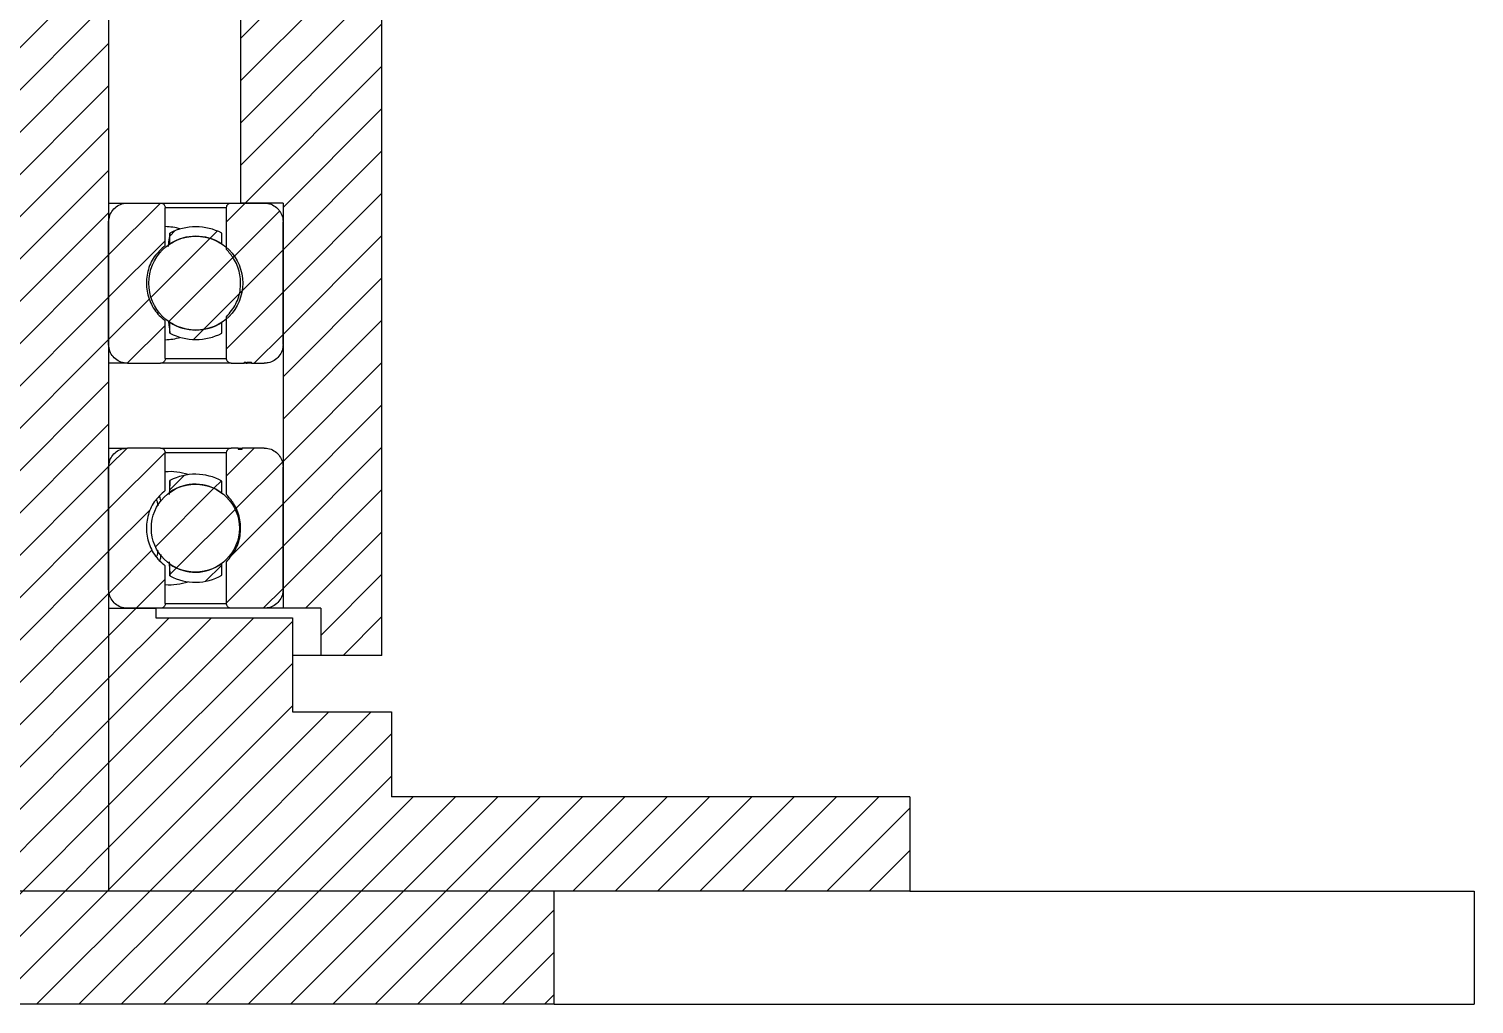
# Model space of a CAD drawing. Header units: millimetres. Extents: x -816 to 2660, y 734 to 4049.
# Drawn here: x 1000.9 to 1154.2, y 2747.7 to 2851.2 of the extents above; entities that cross this region are included whole.
import ezdxf

# ---------------------------------------------------------------- set-up
doc = ezdxf.new("R2010")
doc.units = ezdxf.units.MM
pattern_1 = [(45, (17.594, -773.2626), (-2.245064, 2.245064), [])]

msp = doc.modelspace()

# ---------------------------------------------------------------- hatches: boundary and pattern name
at = {"linetype": 'Continuous', "lineweight": 18}
h = msp.add_hatch(dxfattribs=at)
h.set_pattern_fill('ANSI31', color=2, style=0)
h.set_pattern_definition(pattern_1)
h.paths.add_polyline_path([(974.31, 2759.73), (1009.31, 2759.73), (1009.31, 2935.73), (999.81, 2935.73), (999.81, 2895.73), (983.81, 2895.73), (983.81, 2935.73), (974.31, 2935.73)], flags=0)
h = msp.add_hatch(dxfattribs=at)
h.set_pattern_fill('ANSI31', style=0)
h.set_pattern_definition(pattern_1)
h.paths.add_polyline_path([(1023.31, 2832.73), (1027.81, 2832.73), (1027.81, 2789.73), (1031.81, 2789.73), (1031.81, 2784.73), (1038.31, 2784.73), (1038.31, 2854.73), (1035.31, 2854.73), (1035.31, 2904.73), (1027.81, 2904.73), (1027.81, 2861.73), (1023.31, 2861.73)], flags=0)
h = msp.add_hatch(dxfattribs=at)
h.set_pattern_fill('ANSI31', style=0)
h.set_pattern_definition(pattern_1)
edge = h.paths.add_edge_path(flags=0)
edge.add_line((1009.31, 2830.73), (1009.31, 2817.73))
edge.add_spline(control_points=[(1009.31, 2817.73), (1009.31, 2817.49), (1009.36, 2817.24), (1009.45, 2817.01), (1009.53, 2816.8), (1009.65, 2816.6), (1009.8, 2816.43), (1009.94, 2816.26), (1010.12, 2816.11), (1010.31, 2816), (1010.51, 2815.89), (1010.72, 2815.81), (1010.94, 2815.77), (1011.06, 2815.75), (1011.19, 2815.73), (1011.31, 2815.73)], knot_values=[0, 0, 0, 0, 0.000738, 0.000738, 0.000738, 0.001407, 0.001407, 0.001407, 0.002077, 0.002077, 0.002077, 0.002746, 0.002746, 0.002746, 0.003119, 0.003119, 0.003119, 0.003119], weights=[1, 1, 1, 1, 1, 1, 1, 1, 1, 1, 1, 1, 1, 1, 1, 1], degree=3, periodic=0)
edge.add_line((1011.31, 2815.73), (1014.81, 2815.73))
edge.add_spline(control_points=[(1014.81, 2815.73), (1014.86, 2815.73), (1014.91, 2815.74), (1014.95, 2815.75), (1015, 2815.77), (1015.05, 2815.79), (1015.1, 2815.82), (1015.15, 2815.86), (1015.19, 2815.9), (1015.22, 2815.94), (1015.25, 2815.99), (1015.28, 2816.04), (1015.29, 2816.09), (1015.31, 2816.14), (1015.31, 2816.19), (1015.31, 2816.23)], knot_values=[0.000813, 0.000813, 0.000813, 0.000813, 0.00095, 0.00095, 0.00095, 0.001119, 0.001119, 0.001119, 0.001289, 0.001289, 0.001289, 0.001458, 0.001458, 0.001458, 0.001602, 0.001602, 0.001602, 0.001602], weights=[1, 1, 1, 1, 1, 1, 1, 1, 1, 1, 1, 1, 1, 1, 1, 1], degree=3, periodic=0)
edge.add_line((1015.31, 2816.23), (1015.31, 2820.23))
edge.add_spline(control_points=[(1015.31, 2820.23), (1015.09, 2820.4), (1014.88, 2820.59), (1014.69, 2820.79), (1014.3, 2821.2), (1013.98, 2821.67), (1013.75, 2822.18), (1013.52, 2822.7), (1013.38, 2823.25), (1013.33, 2823.81), (1013.29, 2824.37), (1013.33, 2824.94), (1013.47, 2825.48), (1013.61, 2826.02), (1013.85, 2826.55), (1014.16, 2827.02), (1014.47, 2827.48), (1014.87, 2827.9), (1015.31, 2828.23)], knot_values=[0, 0, 0, 0, 0.000838, 0.000838, 0.000838, 0.002535, 0.002535, 0.002535, 0.004232, 0.004232, 0.004232, 0.00593, 0.00593, 0.00593, 0.007627, 0.007627, 0.007627, 0.009323, 0.009323, 0.009323, 0.009323], weights=[1, 1, 1, 1, 1, 1, 1, 1, 1, 1, 1, 1, 1, 1, 1, 1, 1, 1, 1], degree=3, periodic=0)
edge.add_line((1015.31, 2828.23), (1015.31, 2832.23))
edge.add_spline(control_points=[(1015.31, 2832.23), (1015.31, 2832.26), (1015.31, 2832.29), (1015.31, 2832.31), (1015.3, 2832.37), (1015.28, 2832.42), (1015.25, 2832.47), (1015.23, 2832.52), (1015.19, 2832.56), (1015.15, 2832.6), (1015.11, 2832.64), (1015.06, 2832.67), (1015.01, 2832.69), (1014.96, 2832.72), (1014.9, 2832.73), (1014.85, 2832.73), (1014.84, 2832.73), (1014.83, 2832.73), (1014.81, 2832.73)], knot_values=[0.000025, 0.000025, 0.000025, 0.000025, 0.000103, 0.000103, 0.000103, 0.000272, 0.000272, 0.000272, 0.000442, 0.000442, 0.000442, 0.000611, 0.000611, 0.000611, 0.00078, 0.00078, 0.00078, 0.000813, 0.000813, 0.000813, 0.000813], weights=[1, 1, 1, 1, 1, 1, 1, 1, 1, 1, 1, 1, 1, 1, 1, 1, 1, 1, 1], degree=3, periodic=0)
edge.add_line((1014.81, 2832.73), (1011.31, 2832.73))
edge.add_spline(control_points=[(1011.31, 2832.73), (1011.17, 2832.73), (1011.02, 2832.72), (1010.88, 2832.68), (1010.66, 2832.64), (1010.44, 2832.55), (1010.25, 2832.43), (1010.06, 2832.31), (1009.89, 2832.16), (1009.75, 2831.98), (1009.61, 2831.81), (1009.5, 2831.61), (1009.43, 2831.4), (1009.35, 2831.18), (1009.31, 2830.96), (1009.31, 2830.73)], knot_values=[0.002307, 0.002307, 0.002307, 0.002307, 0.002746, 0.002746, 0.002746, 0.003416, 0.003416, 0.003416, 0.004085, 0.004085, 0.004085, 0.004755, 0.004755, 0.004755, 0.005424, 0.005424, 0.005424, 0.005424], weights=[1, 1, 1, 1, 1, 1, 1, 1, 1, 1, 1, 1, 1, 1, 1, 1], degree=3, periodic=0)
h = msp.add_hatch(dxfattribs=at)
h.set_pattern_fill('ANSI31', style=0)
h.set_pattern_definition(pattern_1)
edge = h.paths.add_edge_path(flags=0)
edge.add_spline(control_points=[(1022.31, 2832.73), (1022.27, 2832.73), (1022.22, 2832.73), (1022.18, 2832.71), (1022.13, 2832.7), (1022.07, 2832.68), (1022.03, 2832.64), (1021.98, 2832.61), (1021.94, 2832.57), (1021.91, 2832.53), (1021.88, 2832.48), (1021.85, 2832.43), (1021.83, 2832.37), (1021.82, 2832.33), (1021.81, 2832.28), (1021.81, 2832.23)], knot_values=[0.000813, 0.000813, 0.000813, 0.000813, 0.00095, 0.00095, 0.00095, 0.001119, 0.001119, 0.001119, 0.001289, 0.001289, 0.001289, 0.001458, 0.001458, 0.001458, 0.001602, 0.001602, 0.001602, 0.001602], weights=[1, 1, 1, 1, 1, 1, 1, 1, 1, 1, 1, 1, 1, 1, 1, 1], degree=3, periodic=0)
edge.add_line((1021.81, 2832.23), (1021.81, 2827.8))
edge.add_spline(control_points=[(1021.81, 2827.8), (1022.1, 2827.52), (1022.36, 2827.21), (1022.57, 2826.86), (1022.86, 2826.39), (1023.08, 2825.85), (1023.2, 2825.31), (1023.32, 2824.76), (1023.35, 2824.19), (1023.28, 2823.63), (1023.21, 2823.08), (1023.05, 2822.52), (1022.8, 2822.02), (1022.55, 2821.52), (1022.21, 2821.05), (1021.81, 2820.66)], knot_values=[0, 0, 0, 0, 0.001204, 0.001204, 0.001204, 0.002895, 0.002895, 0.002895, 0.004586, 0.004586, 0.004586, 0.006276, 0.006276, 0.006276, 0.007967, 0.007967, 0.007967, 0.007967], weights=[1, 1, 1, 1, 1, 1, 1, 1, 1, 1, 1, 1, 1, 1, 1, 1], degree=3, periodic=0)
edge.add_line((1021.81, 2820.66), (1021.81, 2816.23))
edge.add_spline(control_points=[(1021.81, 2816.23), (1021.81, 2816.21), (1021.82, 2816.18), (1021.82, 2816.16), (1021.83, 2816.1), (1021.85, 2816.05), (1021.87, 2816), (1021.9, 2815.95), (1021.94, 2815.9), (1021.98, 2815.86), (1022.02, 2815.83), (1022.07, 2815.8), (1022.12, 2815.77), (1022.17, 2815.75), (1022.23, 2815.74), (1022.28, 2815.73), (1022.29, 2815.73), (1022.3, 2815.73), (1022.31, 2815.73)], knot_values=[0.000025, 0.000025, 0.000025, 0.000025, 0.000103, 0.000103, 0.000103, 0.000272, 0.000272, 0.000272, 0.000442, 0.000442, 0.000442, 0.000611, 0.000611, 0.000611, 0.00078, 0.00078, 0.00078, 0.000813, 0.000813, 0.000813, 0.000813], weights=[1, 1, 1, 1, 1, 1, 1, 1, 1, 1, 1, 1, 1, 1, 1, 1, 1, 1, 1], degree=3, periodic=0)
edge.add_line((1022.31, 2815.73), (1023.7, 2815.73))
edge.add_line((1023.7, 2815.73), (1023.7, 2815.83))
edge.add_line((1023.7, 2815.83), (1023.89, 2815.83))
edge.add_line((1023.89, 2815.83), (1023.89, 2815.73))
edge.add_line((1023.89, 2815.73), (1023.99, 2815.73))
edge.add_line((1023.99, 2815.73), (1023.99, 2815.83))
edge.add_line((1023.99, 2815.83), (1024.46, 2815.83))
edge.add_line((1024.46, 2815.83), (1024.46, 2815.73))
edge.add_line((1024.46, 2815.73), (1025.81, 2815.73))
edge.add_spline(control_points=[(1025.81, 2815.73), (1025.96, 2815.73), (1026.11, 2815.75), (1026.25, 2815.78), (1026.47, 2815.83), (1026.69, 2815.92), (1026.87, 2816.04), (1027.06, 2816.16), (1027.24, 2816.31), (1027.38, 2816.48), (1027.52, 2816.66), (1027.63, 2816.86), (1027.7, 2817.07), (1027.78, 2817.28), (1027.81, 2817.51), (1027.81, 2817.73)], knot_values=[0.003165, 0.003165, 0.003165, 0.003165, 0.003612, 0.003612, 0.003612, 0.004292, 0.004292, 0.004292, 0.004973, 0.004973, 0.004973, 0.005653, 0.005653, 0.005653, 0.006333, 0.006333, 0.006333, 0.006333], weights=[1, 1, 1, 1, 1, 1, 1, 1, 1, 1, 1, 1, 1, 1, 1, 1], degree=3, periodic=0)
edge.add_line((1027.81, 2817.73), (1027.81, 2830.73))
edge.add_spline(control_points=[(1027.81, 2830.73), (1027.81, 2830.8), (1027.81, 2830.87), (1027.8, 2830.94), (1027.78, 2831.17), (1027.72, 2831.39), (1027.62, 2831.59), (1027.53, 2831.79), (1027.39, 2831.98), (1027.24, 2832.14), (1027.08, 2832.3), (1026.89, 2832.43), (1026.69, 2832.53), (1026.49, 2832.63), (1026.27, 2832.69), (1026.05, 2832.72), (1025.97, 2832.73), (1025.89, 2832.73), (1025.81, 2832.73)], knot_values=[0, 0, 0, 0, 0.000211, 0.000211, 0.000211, 0.000891, 0.000891, 0.000891, 0.001571, 0.001571, 0.001571, 0.002252, 0.002252, 0.002252, 0.002932, 0.002932, 0.002932, 0.003165, 0.003165, 0.003165, 0.003165], weights=[1, 1, 1, 1, 1, 1, 1, 1, 1, 1, 1, 1, 1, 1, 1, 1, 1, 1, 1], degree=3, periodic=0)
edge.add_line((1025.81, 2832.73), (1022.31, 2832.73))
h = msp.add_hatch(dxfattribs=at)
h.set_pattern_fill('ANSI31', style=0)
h.set_pattern_definition(pattern_1)
edge = h.paths.add_edge_path(flags=0)
edge.add_line((1015.81, 2829.55), (1015.81, 2828.39))
edge.add_arc((1018.56, 2824.23), 4.98, 56.4329, 123.466, ccw=False)
edge.add_line((1021.31, 2828.38), (1021.31, 2829.55))
edge.add_arc((1018.56, 2824.23), 5.98, 62.5998, 117.3213)
h = msp.add_hatch(dxfattribs=at)
h.set_pattern_fill('ANSI31', style=0)
h.set_pattern_definition(pattern_1)
edge = h.paths.add_edge_path(flags=0)
edge.add_arc((1018.56, 2824.23), 4.98, 0, 360)
h = msp.add_hatch(dxfattribs=at)
h.set_pattern_fill('ANSI31', style=0)
h.set_pattern_definition(pattern_1)
edge = h.paths.add_edge_path(flags=0)
edge.add_line((1021.31, 2818.92), (1021.31, 2820.08))
edge.add_arc((1018.56, 2824.23), 4.98, 236.534, 303.5671, ccw=False)
edge.add_line((1015.81, 2820.08), (1015.81, 2818.92))
edge.add_arc((1018.56, 2824.23), 5.98, 242.6787, 297.4002)
h = msp.add_hatch(dxfattribs=at)
h.set_pattern_fill('ANSI31', style=0)
h.set_pattern_definition(pattern_1)
edge = h.paths.add_edge_path(flags=0)
edge.add_line((1009.31, 2804.73), (1009.31, 2791.73))
edge.add_spline(control_points=[(1009.31, 2791.73), (1009.31, 2791.66), (1009.32, 2791.59), (1009.33, 2791.52), (1009.35, 2791.3), (1009.41, 2791.08), (1009.51, 2790.88), (1009.6, 2790.67), (1009.74, 2790.49), (1009.89, 2790.33), (1010.05, 2790.17), (1010.24, 2790.03), (1010.44, 2789.94), (1010.64, 2789.84), (1010.86, 2789.77), (1011.08, 2789.75), (1011.16, 2789.74), (1011.24, 2789.73), (1011.31, 2789.73)], knot_values=[0, 0, 0, 0, 0.000211, 0.000211, 0.000211, 0.000891, 0.000891, 0.000891, 0.001571, 0.001571, 0.001571, 0.002252, 0.002252, 0.002252, 0.002932, 0.002932, 0.002932, 0.003165, 0.003165, 0.003165, 0.003165], weights=[1, 1, 1, 1, 1, 1, 1, 1, 1, 1, 1, 1, 1, 1, 1, 1, 1, 1, 1], degree=3, periodic=0)
edge.add_line((1011.31, 2789.73), (1014.81, 2789.73))
edge.add_spline(control_points=[(1014.81, 2789.73), (1014.86, 2789.73), (1014.91, 2789.74), (1014.95, 2789.75), (1015, 2789.77), (1015.05, 2789.79), (1015.1, 2789.82), (1015.15, 2789.86), (1015.19, 2789.9), (1015.22, 2789.94), (1015.25, 2789.99), (1015.28, 2790.04), (1015.29, 2790.09), (1015.31, 2790.14), (1015.31, 2790.19), (1015.31, 2790.23)], knot_values=[0.000813, 0.000813, 0.000813, 0.000813, 0.00095, 0.00095, 0.00095, 0.001119, 0.001119, 0.001119, 0.001289, 0.001289, 0.001289, 0.001458, 0.001458, 0.001458, 0.001602, 0.001602, 0.001602, 0.001602], weights=[1, 1, 1, 1, 1, 1, 1, 1, 1, 1, 1, 1, 1, 1, 1, 1], degree=3, periodic=0)
edge.add_line((1015.31, 2790.23), (1015.31, 2794.23))
edge.add_spline(control_points=[(1015.31, 2794.23), (1015.09, 2794.4), (1014.88, 2794.59), (1014.69, 2794.79), (1014.3, 2795.2), (1013.98, 2795.67), (1013.75, 2796.18), (1013.52, 2796.7), (1013.38, 2797.25), (1013.33, 2797.81), (1013.29, 2798.37), (1013.33, 2798.94), (1013.47, 2799.48), (1013.61, 2800.02), (1013.85, 2800.55), (1014.16, 2801.02), (1014.47, 2801.48), (1014.87, 2801.9), (1015.31, 2802.23)], knot_values=[0, 0, 0, 0, 0.000838, 0.000838, 0.000838, 0.002535, 0.002535, 0.002535, 0.004232, 0.004232, 0.004232, 0.00593, 0.00593, 0.00593, 0.007627, 0.007627, 0.007627, 0.009323, 0.009323, 0.009323, 0.009323], weights=[1, 1, 1, 1, 1, 1, 1, 1, 1, 1, 1, 1, 1, 1, 1, 1, 1, 1, 1], degree=3, periodic=0)
edge.add_line((1015.31, 2802.23), (1015.31, 2806.23))
edge.add_spline(control_points=[(1015.31, 2806.23), (1015.31, 2806.26), (1015.31, 2806.29), (1015.31, 2806.31), (1015.3, 2806.37), (1015.28, 2806.42), (1015.25, 2806.47), (1015.23, 2806.52), (1015.19, 2806.56), (1015.15, 2806.6), (1015.11, 2806.64), (1015.06, 2806.67), (1015.01, 2806.69), (1014.96, 2806.72), (1014.9, 2806.73), (1014.85, 2806.73), (1014.84, 2806.73), (1014.83, 2806.73), (1014.81, 2806.73)], knot_values=[0.000025, 0.000025, 0.000025, 0.000025, 0.000103, 0.000103, 0.000103, 0.000272, 0.000272, 0.000272, 0.000442, 0.000442, 0.000442, 0.000611, 0.000611, 0.000611, 0.00078, 0.00078, 0.00078, 0.000813, 0.000813, 0.000813, 0.000813], weights=[1, 1, 1, 1, 1, 1, 1, 1, 1, 1, 1, 1, 1, 1, 1, 1, 1, 1, 1], degree=3, periodic=0)
edge.add_line((1014.81, 2806.73), (1011.31, 2806.73))
edge.add_spline(control_points=[(1011.31, 2806.73), (1011.17, 2806.73), (1011.02, 2806.72), (1010.88, 2806.68), (1010.66, 2806.64), (1010.44, 2806.55), (1010.25, 2806.43), (1010.06, 2806.31), (1009.89, 2806.16), (1009.75, 2805.98), (1009.61, 2805.81), (1009.5, 2805.61), (1009.43, 2805.4), (1009.35, 2805.18), (1009.31, 2804.96), (1009.31, 2804.73)], knot_values=[0.003165, 0.003165, 0.003165, 0.003165, 0.003612, 0.003612, 0.003612, 0.004292, 0.004292, 0.004292, 0.004973, 0.004973, 0.004973, 0.005653, 0.005653, 0.005653, 0.006333, 0.006333, 0.006333, 0.006333], weights=[1, 1, 1, 1, 1, 1, 1, 1, 1, 1, 1, 1, 1, 1, 1, 1], degree=3, periodic=0)
h = msp.add_hatch(dxfattribs=at)
h.set_pattern_fill('ANSI31', style=0)
h.set_pattern_definition(pattern_1)
edge = h.paths.add_edge_path(flags=0)
edge.add_spline(control_points=[(1021.81, 2790.23), (1021.81, 2790.21), (1021.82, 2790.18), (1021.82, 2790.16), (1021.83, 2790.1), (1021.85, 2790.05), (1021.87, 2790), (1021.9, 2789.95), (1021.94, 2789.9), (1021.98, 2789.86), (1022.02, 2789.83), (1022.07, 2789.8), (1022.12, 2789.77), (1022.17, 2789.75), (1022.23, 2789.74), (1022.28, 2789.73), (1022.29, 2789.73), (1022.3, 2789.73), (1022.31, 2789.73)], knot_values=[0.000025, 0.000025, 0.000025, 0.000025, 0.000103, 0.000103, 0.000103, 0.000272, 0.000272, 0.000272, 0.000442, 0.000442, 0.000442, 0.000611, 0.000611, 0.000611, 0.00078, 0.00078, 0.00078, 0.000813, 0.000813, 0.000813, 0.000813], weights=[1, 1, 1, 1, 1, 1, 1, 1, 1, 1, 1, 1, 1, 1, 1, 1, 1, 1, 1], degree=3, periodic=0)
edge.add_line((1022.31, 2789.73), (1025.81, 2789.73))
edge.add_spline(control_points=[(1025.81, 2789.73), (1025.96, 2789.73), (1026.11, 2789.75), (1026.25, 2789.78), (1026.47, 2789.83), (1026.69, 2789.92), (1026.87, 2790.04), (1027.06, 2790.16), (1027.24, 2790.31), (1027.38, 2790.48), (1027.52, 2790.66), (1027.63, 2790.86), (1027.7, 2791.07), (1027.78, 2791.28), (1027.81, 2791.51), (1027.81, 2791.73)], knot_values=[0.003165, 0.003165, 0.003165, 0.003165, 0.003612, 0.003612, 0.003612, 0.004292, 0.004292, 0.004292, 0.004973, 0.004973, 0.004973, 0.005653, 0.005653, 0.005653, 0.006333, 0.006333, 0.006333, 0.006333], weights=[1, 1, 1, 1, 1, 1, 1, 1, 1, 1, 1, 1, 1, 1, 1, 1], degree=3, periodic=0)
edge.add_line((1027.81, 2791.73), (1027.81, 2804.73))
edge.add_spline(control_points=[(1027.81, 2804.73), (1027.81, 2804.8), (1027.81, 2804.87), (1027.8, 2804.94), (1027.78, 2805.17), (1027.72, 2805.39), (1027.62, 2805.59), (1027.53, 2805.79), (1027.39, 2805.98), (1027.24, 2806.14), (1027.08, 2806.3), (1026.89, 2806.43), (1026.69, 2806.53), (1026.49, 2806.63), (1026.27, 2806.69), (1026.05, 2806.72), (1025.97, 2806.73), (1025.89, 2806.73), (1025.81, 2806.73)], knot_values=[0, 0, 0, 0, 0.000211, 0.000211, 0.000211, 0.000891, 0.000891, 0.000891, 0.001571, 0.001571, 0.001571, 0.002252, 0.002252, 0.002252, 0.002932, 0.002932, 0.002932, 0.003165, 0.003165, 0.003165, 0.003165], weights=[1, 1, 1, 1, 1, 1, 1, 1, 1, 1, 1, 1, 1, 1, 1, 1, 1, 1, 1], degree=3, periodic=0)
edge.add_line((1025.81, 2806.73), (1023.47, 2806.73))
edge.add_line((1023.47, 2806.73), (1023.47, 2806.63))
edge.add_line((1023.47, 2806.63), (1023.06, 2806.63))
edge.add_line((1023.06, 2806.63), (1023.06, 2806.73))
edge.add_line((1023.06, 2806.73), (1022.31, 2806.73))
edge.add_spline(control_points=[(1022.31, 2806.73), (1022.27, 2806.73), (1022.22, 2806.73), (1022.18, 2806.71), (1022.13, 2806.7), (1022.07, 2806.68), (1022.03, 2806.64), (1021.98, 2806.61), (1021.94, 2806.57), (1021.91, 2806.53), (1021.88, 2806.48), (1021.85, 2806.43), (1021.83, 2806.37), (1021.82, 2806.33), (1021.81, 2806.28), (1021.81, 2806.23)], knot_values=[0.000813, 0.000813, 0.000813, 0.000813, 0.00095, 0.00095, 0.00095, 0.001119, 0.001119, 0.001119, 0.001289, 0.001289, 0.001289, 0.001458, 0.001458, 0.001458, 0.001602, 0.001602, 0.001602, 0.001602], weights=[1, 1, 1, 1, 1, 1, 1, 1, 1, 1, 1, 1, 1, 1, 1, 1], degree=3, periodic=0)
edge.add_line((1021.81, 2806.23), (1021.81, 2801.8))
edge.add_spline(control_points=[(1021.81, 2801.8), (1022.1, 2801.52), (1022.36, 2801.21), (1022.57, 2800.86), (1022.86, 2800.39), (1023.08, 2799.85), (1023.2, 2799.31), (1023.32, 2798.76), (1023.35, 2798.19), (1023.28, 2797.63), (1023.21, 2797.08), (1023.05, 2796.52), (1022.8, 2796.02), (1022.55, 2795.52), (1022.21, 2795.05), (1021.81, 2794.66)], knot_values=[0, 0, 0, 0, 0.001204, 0.001204, 0.001204, 0.002895, 0.002895, 0.002895, 0.004586, 0.004586, 0.004586, 0.006276, 0.006276, 0.006276, 0.007967, 0.007967, 0.007967, 0.007967], weights=[1, 1, 1, 1, 1, 1, 1, 1, 1, 1, 1, 1, 1, 1, 1, 1], degree=3, periodic=0)
edge.add_line((1021.81, 2794.66), (1021.81, 2790.23))
h = msp.add_hatch(dxfattribs=at)
h.set_pattern_fill('ANSI31', style=0)
h.set_pattern_definition(pattern_1)
edge = h.paths.add_edge_path(flags=0)
edge.add_arc((1018.51, 2798.23), 4.67, 0, 360)
h = msp.add_hatch(dxfattribs=at)
h.set_pattern_fill('ANSI31', style=0)
h.set_pattern_definition(pattern_1)
edge = h.paths.add_edge_path(flags=0)
edge.add_line((1015.81, 2803.29), (1015.81, 2802.05))
edge.add_arc((1018.51, 2798.23), 4.67, 53.0289, 125.168, ccw=False)
edge.add_line((1021.31, 2801.97), (1021.31, 2803.23))
edge.add_arc((1018.51, 2798.23), 5.73, 60.6342, 118.0111)
h = msp.add_hatch(dxfattribs=at)
h.set_pattern_fill('ANSI31', style=0)
h.set_pattern_definition(pattern_1)
edge = h.paths.add_edge_path(flags=0)
edge.add_line((1021.31, 2793.24), (1021.31, 2794.5))
edge.add_arc((1018.51, 2798.23), 4.67, 234.832, 306.9711, ccw=False)
edge.add_line((1015.81, 2794.41), (1015.81, 2793.18))
edge.add_arc((1018.51, 2798.23), 5.73, 241.9889, 299.3658)
h = msp.add_hatch(dxfattribs=at)
h.set_pattern_fill('ANSI31', color=4, style=0)
h.set_pattern_definition(pattern_1)
h.paths.add_polyline_path([(1094.31, 2759.73), (1094.31, 2769.73), (1039.31, 2769.73), (1039.31, 2778.73), (1028.81, 2778.73), (1028.81, 2788.73), (1014.31, 2788.73), (1014.31, 2789.73), (1009.31, 2789.73), (1009.31, 2759.73)], flags=0)
h = msp.add_hatch(dxfattribs=at)
h.set_pattern_fill('ANSI31', style=0)
h.set_pattern_definition(pattern_1)
h.paths.add_polyline_path([(927.06, 2747.73), (1056.58, 2747.73), (1056.58, 2759.73), (927.06, 2759.73)], flags=0)

# ---------------------------------------------------------------- linework, layer by layer
at = {"color": 7, "linetype": 'Continuous', "lineweight": 25}
for p, q in [((1009.31, 2935.73), (1009.31, 2759.73)), ((1023.31, 2861.73), (1023.31, 2832.73)), ((1038.31, 2784.73), (1038.31, 2854.73)), ((1009.31, 2832.73), (1011.31, 2832.73)), ((1011.31, 2832.73), (1014.81, 2832.73)), ((1014.94, 2832.73), (1022.31, 2832.73)), ((1015.31, 2828.23), (1015.31, 2832.23)), ((1021.81, 2827.8), (1021.81, 2832.23)), ((1022.31, 2832.73), (1025.81, 2832.73)), ((1027.81, 2832.73), (1023.31, 2832.73)), ((1027.81, 2832.73), (1027.81, 2789.73)), ((1009.31, 2817.73), (1009.31, 2830.73)), ((1027.81, 2817.73), (1027.81, 2830.73)), ((1015.81, 2828.39), (1015.81, 2829.55)), ((1021.31, 2828.38), (1021.31, 2829.55)), ((1015.31, 2816.23), (1015.31, 2820.23)), ((1015.81, 2818.92), (1015.81, 2820.08)), ((1021.31, 2818.92), (1021.31, 2820.08)), ((1021.81, 2816.23), (1021.81, 2820.66)), ((1011.31, 2815.73), (1009.31, 2815.73)), ((1011.31, 2815.73), (1014.81, 2815.73)), ((1022.31, 2815.73), (1014.93, 2815.73)), ((1021.05, 2815.73), (1021.05, 2815.72)), ((1021.25, 2815.73), (1021.25, 2815.72)), ((1021.62, 2815.73), (1021.62, 2815.72)), ((1022.31, 2815.73), (1023.7, 2815.73)), ((1023.2, 2815.73), (1023.2, 2815.72)), ((1023.7, 2815.83), (1023.89, 2815.83)), ((1023.7, 2815.83), (1023.7, 2815.73)), ((1023.7, 2815.83), (1023.7, 2815.73)), ((1023.89, 2815.73), (1023.7, 2815.73)), ((1023.7, 2815.73), (1023.7, 2815.73)), ((1023.89, 2815.73), (1023.89, 2815.83)), ((1023.89, 2815.73), (1023.99, 2815.73)), ((1023.99, 2815.83), (1024.46, 2815.83)), ((1023.99, 2815.83), (1023.99, 2815.73)), ((1024.46, 2815.73), (1023.99, 2815.73)), ((1024.46, 2815.73), (1024.46, 2815.83)), ((1024.46, 2815.73), (1025.81, 2815.73)), ((1009.31, 2806.73), (1011.31, 2806.73)), ((1014.81, 2806.73), (1011.31, 2806.73)), ((1014.94, 2806.73), (1022.31, 2806.73)), ((1015.31, 2802.23), (1015.31, 2806.23)), ((1021.81, 2801.8), (1021.81, 2806.23)), ((1023.06, 2806.73), (1022.31, 2806.73)), ((1023.06, 2806.73), (1023.06, 2806.63)), ((1023.06, 2806.73), (1023.47, 2806.73)), ((1023.06, 2806.63), (1023.47, 2806.63)), ((1023.47, 2806.63), (1023.47, 2806.73)), ((1025.81, 2806.73), (1023.47, 2806.73)), ((1009.31, 2791.73), (1009.31, 2804.73)), ((1027.81, 2791.73), (1027.81, 2804.73)), ((1015.81, 2802.05), (1015.81, 2803.29)), ((1021.31, 2801.97), (1021.31, 2803.23)), ((1014.86, 2801.15), (1014.74, 2801.63)), ((1015.31, 2790.23), (1015.31, 2794.23)), ((1015.81, 2793.18), (1015.81, 2794.41)), ((1021.31, 2793.24), (1021.31, 2794.5)), ((1021.81, 2790.23), (1021.81, 2794.66)), ((1009.31, 2789.73), (1009.31, 2759.73)), ((1009.31, 2789.73), (1014.31, 2789.73)), ((1014.81, 2789.73), (1011.31, 2789.73)), ((1014.31, 2789.73), (1014.31, 2788.73)), ((1022.31, 2789.73), (1014.81, 2789.73)), ((1025.81, 2789.73), (1022.31, 2789.73)), ((1027.81, 2789.73), (1025.97, 2789.73)), ((1031.81, 2789.73), (1027.81, 2789.73)), ((1031.81, 2789.73), (1031.81, 2784.73)), ((1014.31, 2788.73), (1028.81, 2788.73)), ((1028.81, 2788.73), (1028.81, 2778.73)), ((1031.81, 2784.73), (1028.81, 2784.73)), ((1038.31, 2784.73), (1031.81, 2784.73)), ((1028.81, 2778.73), (1039.31, 2778.73)), ((1039.31, 2778.73), (1039.31, 2769.73)), ((1094.31, 2769.73), (1039.31, 2769.73)), ((1094.31, 2769.73), (1094.31, 2759.73)), ((1056.58, 2759.73), (927.06, 2759.73)), ((1009.31, 2759.73), (974.31, 2759.73)), ((1094.31, 2759.73), (1009.31, 2759.73)), ((1056.58, 2747.73), (1056.58, 2759.73)), ((1094.31, 2759.73), (1154.17, 2759.73)), ((1154.17, 2759.73), (1154.17, 2747.73)), ((1056.58, 2747.73), (927.06, 2747.73)), ((1056.58, 2747.73), (1154.17, 2747.73))]:
    msp.add_line(p, q, dxfattribs=at)
at = {"color": 8, "linetype": 'Continuous', "lineweight": 25}
for p, q in [((1021.81, 2832.23), (1015.36, 2832.23)), ((1015.31, 2816.23), (1021.81, 2816.23)), ((1021.81, 2806.23), (1015.31, 2806.23)), ((1015.31, 2790.23), (1021.81, 2790.23))]:
    msp.add_line(p, q, dxfattribs=at)
at = {"color": 7, "linetype": 'Continuous', "lineweight": 25}
for centre, radius in [((1018.56, 2824.23), 4.98), ((1018.51, 2798.23), 4.67)]:
    msp.add_circle(centre, radius, dxfattribs=at)
for centre, radius, start, end in [((1015.2, 2824.23), 6, 73.4383, 88.8951), ((1018.56, 2824.23), 5.98, 62.5998, 117.3213), ((1018.56, 2824.23), 4.98, 56.4329, 123.466), ((1018.56, 2824.23), 4.98, 236.534, 303.5671), ((1015.2, 2824.23), 6, 271.1049, 286.5617), ((1018.56, 2824.23), 5.98, 242.6787, 297.4002), ((1015.82, 2798.23), 6, 71.1921, 94.8342), ((1018.51, 2798.23), 5.73, 60.6342, 118.0111), ((1018.51, 2798.23), 4.67, 53.0289, 125.168), ((1018.51, 2798.23), 4.67, 234.832, 306.9711), ((1015.82, 2798.23), 6, 265.1658, 288.8079), ((1018.51, 2798.23), 5.73, 241.9889, 299.3658)]:
    msp.add_arc(centre, radius, start, end, dxfattribs=at)
for points, knots in [([(1009.31, 2830.73), (1009.34, 2830.96), (1009.38, 2831.41), (1009.73, 2832.01), (1010.23, 2832.46), (1010.8, 2832.7), (1011.17, 2832.72), (1011.31, 2832.73)], [0, 0, 0, 0, 0.214636, 0.429326, 0.644023, 0.858714, 1, 1, 1, 1]), ([(1014.81, 2832.73), (1014.83, 2832.73), (1014.89, 2832.73), (1015.01, 2832.7), (1015.16, 2832.61), (1015.26, 2832.47), (1015.31, 2832.34), (1015.31, 2832.26), (1015.31, 2832.23)], [0, 0, 0, 0, 0.041937, 0.256613, 0.471281, 0.685934, 0.900568, 1, 1, 1, 1]), ([(1021.81, 2832.23), (1021.82, 2832.28), (1021.83, 2832.39), (1021.9, 2832.53), (1022.02, 2832.65), (1022.17, 2832.72), (1022.27, 2832.73), (1022.31, 2832.73)], [0, 0, 0, 0, 0.182831, 0.397483, 0.612168, 0.826845, 1, 1, 1, 1]), ([(1025.81, 2832.73), (1025.89, 2832.73), (1026.19, 2832.72), (1026.71, 2832.56), (1027.26, 2832.17), (1027.66, 2831.61), (1027.8, 2831.1), (1027.81, 2830.8), (1027.81, 2830.73)], [0, 0, 0, 0, 0.0740642, 0.2887257, 0.5033673, 0.718019, 0.9326683, 1, 1, 1, 1]), ([(1015.81, 2829.55), (1015.81, 2829.49), (1015.8, 2829.34), (1015.71, 2828.84), (1015.64, 2828.29), (1015.63, 2828.13)], [0, 0, 0, 0, 0.342975, 0.815134, 1, 1, 1, 1]), ([(1015.31, 2828.23), (1014.9, 2827.85), (1014.06, 2827.09), (1013.38, 2825.5), (1013.24, 2823.8), (1013.67, 2822.15), (1014.45, 2820.95), (1015.1, 2820.41), (1015.31, 2820.23)], [0, 0, 0, 0, 0.181814, 0.363665, 0.545517, 0.727367, 0.90922, 1, 1, 1, 1]), ([(1021.81, 2820.66), (1022.18, 2821.1), (1022.9, 2821.96), (1023.37, 2823.63), (1023.29, 2825.32), (1022.72, 2826.78), (1022.08, 2827.5), (1021.81, 2827.8)], [0, 0, 0, 0, 0.211965, 0.423966, 0.635969, 0.847966, 1, 1, 1, 1]), ([(1015.63, 2820.28), (1015.64, 2820.22), (1015.7, 2819.7), (1015.79, 2819.18), (1015.81, 2818.99), (1015.81, 2818.92)], [0, 0, 0, 0, 0.065819, 0.601867, 1, 1, 1, 1]), ([(1011.31, 2815.73), (1011.19, 2815.74), (1010.84, 2815.76), (1010.29, 2815.97), (1009.77, 2816.41), (1009.39, 2817.01), (1009.34, 2817.49), (1009.31, 2817.73)], [0, 0, 0, 0, 0.119882, 0.33463, 0.549367, 0.764111, 1, 1, 1, 1]), ([(1027.81, 2817.73), (1027.79, 2817.51), (1027.75, 2817.06), (1027.4, 2816.46), (1026.9, 2816.01), (1026.33, 2815.77), (1025.96, 2815.74), (1025.81, 2815.73)], [0, 0, 0, 0, 0.21463, 0.429331, 0.64402, 0.858712, 1, 1, 1, 1]), ([(1015.31, 2816.23), (1015.31, 2816.19), (1015.3, 2816.08), (1015.23, 2815.94), (1015.11, 2815.82), (1014.96, 2815.75), (1014.86, 2815.74), (1014.81, 2815.73)], [0, 0, 0, 0, 0.18282, 0.397494, 0.612112, 0.826777, 1, 1, 1, 1]), ([(1022.31, 2815.73), (1022.3, 2815.73), (1022.24, 2815.73), (1022.11, 2815.76), (1021.97, 2815.86), (1021.87, 2815.99), (1021.82, 2816.13), (1021.82, 2816.21), (1021.81, 2816.23)], [0, 0, 0, 0, 0.041939, 0.256624, 0.471226, 0.685903, 0.90057, 1, 1, 1, 1]), ([(1009.31, 2804.73), (1009.34, 2804.96), (1009.38, 2805.41), (1009.73, 2806.01), (1010.23, 2806.46), (1010.8, 2806.7), (1011.17, 2806.72), (1011.31, 2806.73)], [0, 0, 0, 0, 0.214632, 0.429322, 0.644023, 0.858713, 1, 1, 1, 1]), ([(1014.81, 2806.73), (1014.83, 2806.73), (1014.89, 2806.73), (1015.01, 2806.7), (1015.16, 2806.61), (1015.26, 2806.47), (1015.31, 2806.34), (1015.31, 2806.26), (1015.31, 2806.23)], [0, 0, 0, 0, 0.041937, 0.256606, 0.471272, 0.685938, 0.900569, 1, 1, 1, 1]), ([(1021.81, 2806.23), (1021.82, 2806.28), (1021.83, 2806.39), (1021.9, 2806.53), (1022.02, 2806.65), (1022.17, 2806.72), (1022.27, 2806.73), (1022.31, 2806.73)], [0, 0, 0, 0, 0.18283, 0.397482, 0.612166, 0.826843, 1, 1, 1, 1]), ([(1025.81, 2806.73), (1025.89, 2806.73), (1026.19, 2806.72), (1026.71, 2806.56), (1027.26, 2806.17), (1027.66, 2805.61), (1027.8, 2805.1), (1027.81, 2804.8), (1027.81, 2804.73)], [0, 0, 0, 0, 0.0740643, 0.2887259, 0.5033676, 0.7180234, 0.9326683, 1, 1, 1, 1]), ([(1015.81, 2803.29), (1015.81, 2803.09), (1015.79, 2802.75), (1015.74, 2802.08), (1015.72, 2801.8)], [0, 0, 0, 0, 0.582862, 1, 1, 1, 1]), ([(1015.31, 2802.23), (1014.9, 2801.85), (1014.06, 2801.09), (1013.38, 2799.5), (1013.24, 2797.8), (1013.67, 2796.15), (1014.45, 2794.95), (1015.1, 2794.41), (1015.31, 2794.23)], [0, 0, 0, 0, 0.181815, 0.363666, 0.545517, 0.727368, 0.909221, 1, 1, 1, 1]), ([(1014.57, 2800.59), (1014.55, 2800.71), (1014.52, 2800.98), (1014.43, 2801.16), (1014.38, 2801.25)], [0, 0, 0, 0, 0.446588, 1, 1, 1, 1]), ([(1021.81, 2794.66), (1022.18, 2795.1), (1022.9, 2795.96), (1023.37, 2797.63), (1023.29, 2799.32), (1022.72, 2800.78), (1022.08, 2801.5), (1021.81, 2801.8)], [0, 0, 0, 0, 0.211965, 0.423965, 0.635967, 0.847966, 1, 1, 1, 1]), ([(1014.41, 2795.21), (1014.42, 2795.23), (1014.5, 2795.39), (1014.53, 2795.65), (1014.57, 2795.88)], [0, 0, 0, 0, 0.102715, 1, 1, 1, 1]), ([(1014.74, 2794.75), (1014.77, 2794.85), (1014.84, 2795.04), (1014.86, 2795.3), (1014.88, 2795.43)], [0, 0, 0, 0, 0.528647, 1, 1, 1, 1]), ([(1015.72, 2794.66), (1015.73, 2794.47), (1015.78, 2793.8), (1015.81, 2793.39), (1015.81, 2793.19), (1015.81, 2793.18)], [0, 0, 0, 0, 0.278443, 0.966859, 1, 1, 1, 1]), ([(1011.31, 2789.73), (1011.24, 2789.74), (1010.94, 2789.75), (1010.42, 2789.9), (1009.87, 2790.3), (1009.47, 2790.86), (1009.33, 2791.37), (1009.32, 2791.66), (1009.31, 2791.73)], [0, 0, 0, 0, 0.074083, 0.288725, 0.503381, 0.718024, 0.932668, 1, 1, 1, 1]), ([(1027.81, 2791.73), (1027.79, 2791.51), (1027.75, 2791.06), (1027.4, 2790.46), (1026.9, 2790.01), (1026.33, 2789.77), (1025.96, 2789.74), (1025.81, 2789.73)], [0, 0, 0, 0, 0.21463, 0.429335, 0.64402, 0.858712, 1, 1, 1, 1]), ([(1015.31, 2790.23), (1015.31, 2790.19), (1015.3, 2790.08), (1015.23, 2789.94), (1015.11, 2789.82), (1014.96, 2789.75), (1014.86, 2789.74), (1014.81, 2789.73)], [0, 0, 0, 0, 0.182803, 0.397496, 0.612102, 0.826778, 1, 1, 1, 1]), ([(1022.31, 2789.73), (1022.3, 2789.73), (1022.24, 2789.73), (1022.11, 2789.76), (1021.97, 2789.86), (1021.87, 2789.99), (1021.82, 2790.13), (1021.82, 2790.21), (1021.81, 2790.23)], [0, 0, 0, 0, 0.041939, 0.256625, 0.471239, 0.685902, 0.900569, 1, 1, 1, 1])]:
    msp.add_open_spline(points, degree=3, knots=knots, dxfattribs=at)

doc.saveas('drawing.dxf')
